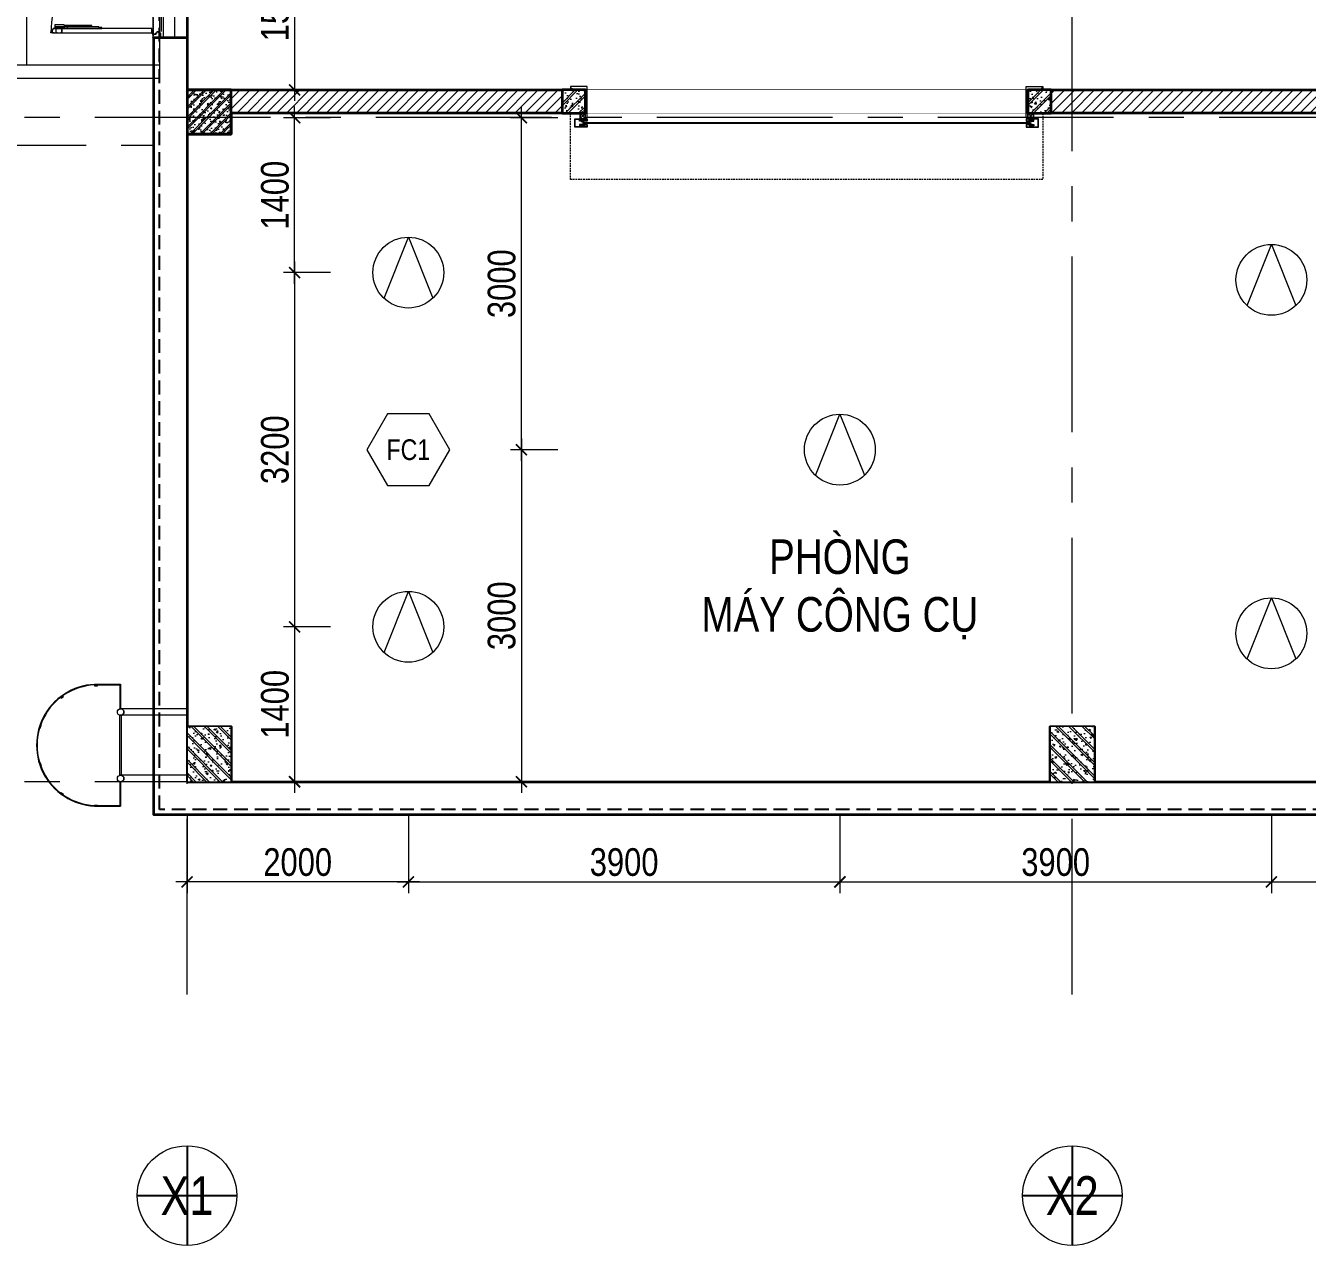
# Model space of a CAD drawing. Header units: millimetres. Extents: x -547695 to 905972, y -1055718 to 167349.
# Drawn here: x -526528 to -514944, y -915608 to -904588 of the extents above; entities that cross this region are included whole.
import ezdxf
from ezdxf.enums import TextEntityAlignment as Align
from ezdxf.xclip import XClip

# ---------------------------------------------------------------- set-up
doc = ezdxf.new("R2010")
doc.units = ezdxf.units.MM
doc.header["$XCLIPFRAME"] = 0
for name, pattern in [('$0$BASE-A0$0$HIDDEN', [0.375, 0.25, -0.125]), ('CENTER', [50.8, 31.75, -6.35, 6.35, -6.35]), ('HIDDEN', [9.525, 6.35, -3.175]), ('XR-MB (+8.000)$0$$0$BASE-A0$0$HIDDEN', [0.375, 0.25, -0.125]), ('XR-MBT1$0$HID', [2.3, 1.5, -0.8]), ('XR-THANG LONG$0$CellPin- Chi Thang sat len mai$0$CellPin- Chi Thang sat len mai$0$XKITLINE00', [0])]:
    doc.linetypes.add(name, pattern=pattern)
doc.layers.get('DEFPOINTS').update_dxf_attribs({"color": 1, "lineweight": 25})
doc.layers.add('8', color=8, linetype='Continuous')
for name, color, linetype, lineweight in [('A-COLS', 9, 'Continuous', 9), ('A-DIMS', 8, 'Continuous', 9), ('A-DOOR', 142, 'Continuous', 9), ('A-EQPM', 127, 'Continuous', 9), ('A-EQPM-CEIL', 127, 'Continuous', 9), ('A-GRID', 250, 'CENTER', 15), ('A-HEVY', 111, 'Continuous', 35), ('A-HIDD', 45, 'HIDDEN', 9), ('A-PATT', 252, 'Continuous', 9), ('A-SYMBOLS', 10, 'Continuous', 13), ('A-TEXT', 255, 'Continuous', 25), ('A-WALL', 12, 'Continuous', 13), ('TBDIEN', 210, 'Continuous', 15), ('XR-MB (+8.000)$0$chi dan', 8, 'Continuous', 9), ('XR-MB (+8.000)$0$DIM TAN', 169, 'Continuous', 13), ('XR-MB (+8.000)$0$net khung', 2, 'Continuous', 13), ('XR-MB (+8.000)$0$phu kien ngoai cua', 4, 'Continuous', 5)]:
    doc.layers.add(name, color=color, linetype=linetype, lineweight=lineweight)
doc.styles.add('VTK _ Arial_2.5 mm', font='arial.ttf', dxfattribs={"width": 0.8})
doc.styles.add('VTK_Arial', font='arial.ttf', dxfattribs={"width": 0.8})
doc.styles.add('VTK_Arial_3.5 mm', font='arial.ttf', dxfattribs={"width": 0.8, "height": 3.5})
doc.dimstyles.new('A-2.5-DIM100', dxfattribs={"dimscale": 100, "dimtxt": 2.5, "dimasz": 1, "dimexe": 1, "dimexo": 0, "dimgap": 0.5, "dimtad": 1, "dimdec": 0, "dimzin": 12, "dimdsep": 46, "dimtxsty": 'VTK_Arial', "dimblk": 'ARCHTICK', "dimcen": 0, "dimdle": 1, "dimclrd": 256, "dimclre": 256, "dimclrt": 7, "dimadec": 1, "dimazin": 3, "dimtfac": 1, "dimtdec": 0, "dimtmove": 0, "dimatfit": 2, "dimfxl": 20, "dimtfill": 1, "dimtolj": 1, "dimtzin": 0, "dimlwd": -1, "dimlwe": -1, "dimarcsym": 0})

# ---------------------------------------------------------------- blocks, each defined once
blk = doc.blocks.new('*U119')
blk.add_wipeout([(2.5, 4.33), (-2.5, 4.33), (-5, 0), (-2.5, -4.33), (2.5, -4.33), (5, 0)])
blk.add_lwpolyline([(2.5, 4.33), (-2.5, 4.33), (-5, 0), (-2.5, -4.33), (2.5, -4.33), (5, 0)], close=True)
at = {"color": 7, "style": 'VTK _ Arial_2.5 mm', "width": 0.8, "flags": 8}
blk.add_attdef('SYMBOL', text='', height=2.5, dxfattribs=at).set_placement((0, 0), align=Align.MIDDLE_CENTER)
blk = doc.blocks.new('*U321')
blk.add_wipeout([(4.5, 0), (4.46, -0.56), (4.36, -1.12), (4.18, -1.66), (3.94, -2.17), (3.64, -2.65), (3.28, -3.08), (2.87, -3.47), (2.41, -3.8), (1.92, -4.07), (1.39, -4.28), (0.84, -4.42), (0.28, -4.49), (-0.28, -4.49), (-0.84, -4.42), (-1.39, -4.28), (-1.92, -4.07), (-2.41, -3.8), (-2.87, -3.47), (-3.28, -3.08), (-3.64, -2.65), (-3.94, -2.17), (-4.18, -1.66), (-4.36, -1.12), (-4.46, -0.56), (-4.5, 0), (-4.46, 0.56), (-4.36, 1.12), (-4.18, 1.66), (-3.94, 2.17), (-3.64, 2.65), (-3.28, 3.08), (-2.87, 3.47), (-2.41, 3.8), (-1.92, 4.07), (-1.39, 4.28), (-0.84, 4.42), (-0.28, 4.49), (0.28, 4.49), (0.84, 4.42), (1.39, 4.28), (1.92, 4.07), (2.41, 3.8), (2.87, 3.47), (3.28, 3.08), (3.64, 2.65), (3.94, 2.17), (4.18, 1.66), (4.36, 1.12), (4.46, 0.56)])
blk.add_circle((0, 0), 4.5)
at = {"layer": 'DEFPOINTS', "color": 250}
for p, q in [((0, 4.5), (0, -4.5)), ((-4.5, 0), (4.5, 0))]:
    blk.add_line(p, q, dxfattribs=at)
at = {"color": 7, "style": 'VTK_Arial_3.5 mm', "width": 0.8}
blk.add_attdef('X12', text='', height=3.5, dxfattribs=at).set_placement((0, 0), align=Align.MIDDLE_CENTER)
blk = doc.blocks.new('*U322')
blk.add_wipeout([(4.5, 0), (4.46, -0.56), (4.36, -1.12), (4.18, -1.66), (3.94, -2.17), (3.64, -2.65), (3.28, -3.08), (2.87, -3.47), (2.41, -3.8), (1.92, -4.07), (1.39, -4.28), (0.84, -4.42), (0.28, -4.49), (-0.28, -4.49), (-0.84, -4.42), (-1.39, -4.28), (-1.92, -4.07), (-2.41, -3.8), (-2.87, -3.47), (-3.28, -3.08), (-3.64, -2.65), (-3.94, -2.17), (-4.18, -1.66), (-4.36, -1.12), (-4.46, -0.56), (-4.5, 0), (-4.46, 0.56), (-4.36, 1.12), (-4.18, 1.66), (-3.94, 2.17), (-3.64, 2.65), (-3.28, 3.08), (-2.87, 3.47), (-2.41, 3.8), (-1.92, 4.07), (-1.39, 4.28), (-0.84, 4.42), (-0.28, 4.49), (0.28, 4.49), (0.84, 4.42), (1.39, 4.28), (1.92, 4.07), (2.41, 3.8), (2.87, 3.47), (3.28, 3.08), (3.64, 2.65), (3.94, 2.17), (4.18, 1.66), (4.36, 1.12), (4.46, 0.56)])
blk.add_circle((0, 0), 4.5)
at = {"layer": 'DEFPOINTS', "color": 250}
for p, q in [((0, 4.5), (0, -4.5)), ((-4.5, 0), (4.5, 0))]:
    blk.add_line(p, q, dxfattribs=at)
at = {"color": 7, "style": 'VTK_Arial_3.5 mm', "width": 0.8}
blk.add_attdef('X12', text='', height=3.5, dxfattribs=at).set_placement((0, 0), align=Align.MIDDLE_CENTER)
blk = doc.blocks.new('Ư4RGH56YH')
at = {"layer": 'A-SYMBOLS', "xscale": 100, "yscale": 100, "zscale": 100}
for name, p, values in [('*U321', (-26927.2, -37371.1), {'X12': 'X1'}), ('*U322', (-18927.2, -37371.1), {'X12': 'X2'})]:
    blk.add_blockref(name, p, dxfattribs=at).add_auto_attribs(values)
blk = doc.blocks.new('DCAVN')
at = {"layer": 'A-EQPM-CEIL', "color": 0}
for p, q in [((-275, -290), (0, 400)), ((0, 400), (277, -289))]:
    blk.add_line(p, q, dxfattribs=at)
blk.add_circle((0, 0), 400, dxfattribs=at)
blk = doc.blocks.new('zw$7EED')
at = {"layer": 'TBDIEN', "color": 3, "ltscale": 0.2, "xscale": 0.8, "yscale": 0.8, "zscale": 0.8}
for p in [(2000, -9900), (9800, -9966), (5900, -11500), (2000, -13100), (9800, -13159)]:
    blk.add_blockref('DCAVN', p, dxfattribs=at)
blk = doc.blocks.new('_ARCHTICK')
at = {"color": 0, "linetype": 'ByBlock', "const_width": 0.15}
blk.add_lwpolyline([(-0.5, -0.5), (0.5, 0.5)], dxfattribs=at)
blk = doc.blocks.new('*D723')
at = {"layer": 'A-DIMS', "transparency": 16777216}
for p, q in [((-524097, -903569), (-524097, -905269)), ((-523598, -903669), (-524197, -903669)), ((-523598, -905169), (-524197, -905169))]:
    blk.add_line(p, q, dxfattribs=at)
at = {"layer": 'DEFPOINTS', "color": 0, "transparency": 16777216}
for p in [(-523598, -903669), (-524097, -905169), (-523598, -905169)]:
    blk.add_point(p, dxfattribs=at)
at = {"layer": 'A-DIMS', "transparency": 16777216, "xscale": 100, "yscale": 100, "zscale": 100}
for p, rotation in [((-524097, -903669), 90), ((-524097, -905169), 270)]:
    blk.add_blockref('_ARCHTICK', p, dxfattribs=dict(at, rotation=rotation))
at = {"layer": 'A-DIMS', "color": 7, "transparency": 16777216, "insert": (-524274, -904419), "char_height": 250, "attachment_point": 5, "rotation": 90, "style": 'VTK_Arial', "bg_fill": 3, "box_fill_scale": 1.1, "bg_fill_color": 257, "bg_fill_transparency": 0}
blk.add_mtext('\\A1;1500', dxfattribs=at)
blk = doc.blocks.new('*D729')
at = {"layer": 'A-DIMS', "transparency": 16777216}
for p, q in [((-524097, -906920), (-524097, -905320)), ((-523772, -905420), (-524197, -905420)), ((-523772, -906820), (-524197, -906820))]:
    blk.add_line(p, q, dxfattribs=at)
at = {"layer": 'DEFPOINTS', "color": 0, "transparency": 16777216}
for p in [(-524097, -905420), (-523772, -905420), (-523772, -906820)]:
    blk.add_point(p, dxfattribs=at)
at = {"layer": 'A-DIMS', "transparency": 16777216, "xscale": 100, "yscale": 100, "zscale": 100}
for p, rotation in [((-524097, -905420), 90), ((-524097, -906820), 270)]:
    blk.add_blockref('_ARCHTICK', p, dxfattribs=dict(at, rotation=rotation))
at = {"layer": 'A-DIMS', "color": 7, "transparency": 16777216, "insert": (-524274, -906120), "char_height": 250, "attachment_point": 5, "rotation": 90, "style": 'VTK_Arial', "bg_fill": 3, "box_fill_scale": 1.1, "bg_fill_color": 257, "bg_fill_transparency": 0}
blk.add_mtext('\\A1;1400', dxfattribs=at)
blk = doc.blocks.new('*D730')
at = {"layer": 'A-DIMS', "transparency": 16777216}
for p, q in [((-524097, -906720), (-524097, -910120)), ((-523772, -906820), (-524197, -906820)), ((-523772, -910020), (-524197, -910020))]:
    blk.add_line(p, q, dxfattribs=at)
at = {"layer": 'DEFPOINTS', "color": 0, "transparency": 16777216}
for p in [(-523772, -906820), (-524097, -910020), (-523772, -910020)]:
    blk.add_point(p, dxfattribs=at)
at = {"layer": 'A-DIMS', "transparency": 16777216, "xscale": 100, "yscale": 100, "zscale": 100}
for p, rotation in [((-524097, -906820), 90), ((-524097, -910020), 270)]:
    blk.add_blockref('_ARCHTICK', p, dxfattribs=dict(at, rotation=rotation))
at = {"layer": 'A-DIMS', "color": 7, "transparency": 16777216, "insert": (-524274, -908420), "char_height": 250, "attachment_point": 5, "rotation": 90, "style": 'VTK_Arial', "bg_fill": 3, "box_fill_scale": 1.1, "bg_fill_color": 257, "bg_fill_transparency": 0}
blk.add_mtext('\\A1;3200', dxfattribs=at)
blk = doc.blocks.new('*D731')
at = {"layer": 'A-DIMS', "transparency": 16777216}
for p, q in [((-524097, -909920), (-524097, -911520)), ((-523772, -910020), (-524197, -910020)), ((-523772, -911420), (-524197, -911420))]:
    blk.add_line(p, q, dxfattribs=at)
at = {"layer": 'DEFPOINTS', "color": 0, "transparency": 16777216}
for p in [(-523772, -910020), (-524097, -911420), (-523772, -911420)]:
    blk.add_point(p, dxfattribs=at)
at = {"layer": 'A-DIMS', "transparency": 16777216, "xscale": 100, "yscale": 100, "zscale": 100}
for p, rotation in [((-524097, -910020), 90), ((-524097, -911420), 270)]:
    blk.add_blockref('_ARCHTICK', p, dxfattribs=dict(at, rotation=rotation))
at = {"layer": 'A-DIMS', "color": 7, "transparency": 16777216, "insert": (-524274, -910720), "char_height": 250, "attachment_point": 5, "rotation": 90, "style": 'VTK_Arial', "bg_fill": 3, "box_fill_scale": 1.1, "bg_fill_color": 257, "bg_fill_transparency": 0}
blk.add_mtext('\\A1;1400', dxfattribs=at)
blk = doc.blocks.new('*D733')
at = {"layer": 'A-DIMS', "transparency": 16777216}
for p, q in [((-523069, -911720), (-523069, -912425)), ((-519169, -911720), (-519169, -912425)), ((-523169, -912325), (-519069, -912325))]:
    blk.add_line(p, q, dxfattribs=at)
at = {"layer": 'DEFPOINTS', "color": 0, "transparency": 16777216}
for p in [(-523069, -911720), (-519169, -911720), (-519169, -912325)]:
    blk.add_point(p, dxfattribs=at)
at = {"layer": 'A-DIMS', "transparency": 16777216, "xscale": 100, "yscale": 100, "zscale": 100, "rotation": 180}
blk.add_blockref('_ARCHTICK', (-523069, -912325), dxfattribs=at)
at = {"layer": 'A-DIMS', "transparency": 16777216, "xscale": 100, "yscale": 100, "zscale": 100}
blk.add_blockref('_ARCHTICK', (-519169, -912325), dxfattribs=at)
at = {"layer": 'A-DIMS', "color": 7, "transparency": 16777216, "insert": (-521119, -912147), "char_height": 250, "attachment_point": 5, "style": 'VTK_Arial', "bg_fill": 3, "box_fill_scale": 1.1, "bg_fill_color": 257, "bg_fill_transparency": 0}
blk.add_mtext('\\A1;3900', dxfattribs=at)
blk = doc.blocks.new('*D734')
at = {"layer": 'A-DIMS', "transparency": 16777216}
for p, q in [((-519169, -911720), (-519169, -912425)), ((-515269, -911720), (-515269, -912425)), ((-519269, -912325), (-515169, -912325))]:
    blk.add_line(p, q, dxfattribs=at)
at = {"layer": 'DEFPOINTS', "color": 0, "transparency": 16777216}
for p in [(-519169, -911720), (-515269, -911720), (-515269, -912325)]:
    blk.add_point(p, dxfattribs=at)
at = {"layer": 'A-DIMS', "transparency": 16777216, "xscale": 100, "yscale": 100, "zscale": 100, "rotation": 180}
blk.add_blockref('_ARCHTICK', (-519169, -912325), dxfattribs=at)
at = {"layer": 'A-DIMS', "transparency": 16777216, "xscale": 100, "yscale": 100, "zscale": 100}
blk.add_blockref('_ARCHTICK', (-515269, -912325), dxfattribs=at)
at = {"layer": 'A-DIMS', "color": 7, "transparency": 16777216, "insert": (-517219, -912147), "char_height": 250, "attachment_point": 5, "style": 'VTK_Arial', "bg_fill": 3, "box_fill_scale": 1.1, "bg_fill_color": 257, "bg_fill_transparency": 0}
blk.add_mtext('\\A1;3900', dxfattribs=at)
blk = doc.blocks.new('*D735')
at = {"layer": 'A-DIMS', "transparency": 16777216}
for p, q in [((-515269, -911720), (-515269, -912425)), ((-512879, -911720), (-512879, -912425)), ((-515369, -912325), (-512779, -912325))]:
    blk.add_line(p, q, dxfattribs=at)
at = {"layer": 'DEFPOINTS', "color": 0, "transparency": 16777216}
for p in [(-515269, -911720), (-512879, -911720), (-512879, -912325)]:
    blk.add_point(p, dxfattribs=at)
at = {"layer": 'A-DIMS', "transparency": 16777216, "xscale": 100, "yscale": 100, "zscale": 100, "rotation": 180}
blk.add_blockref('_ARCHTICK', (-515269, -912325), dxfattribs=at)
at = {"layer": 'A-DIMS', "transparency": 16777216, "xscale": 100, "yscale": 100, "zscale": 100}
blk.add_blockref('_ARCHTICK', (-512879, -912325), dxfattribs=at)
at = {"layer": 'A-DIMS', "color": 7, "transparency": 16777216, "insert": (-514074, -912147), "char_height": 250, "attachment_point": 5, "style": 'VTK_Arial', "bg_fill": 3, "box_fill_scale": 1.1, "bg_fill_color": 257, "bg_fill_transparency": 0}
blk.add_mtext('\\A1;2390', dxfattribs=at)
blk = doc.blocks.new('*D736')
at = {"layer": 'A-DIMS', "transparency": 16777216}
for p, q in [((-525069, -911720), (-525069, -912425)), ((-523069, -911720), (-523069, -912425)), ((-522969, -912325), (-525169, -912325))]:
    blk.add_line(p, q, dxfattribs=at)
at = {"layer": 'DEFPOINTS', "color": 0, "transparency": 16777216}
for p in [(-525069, -911720), (-523069, -911720), (-525069, -912325)]:
    blk.add_point(p, dxfattribs=at)
at = {"layer": 'A-DIMS', "transparency": 16777216, "xscale": 100, "yscale": 100, "zscale": 100, "rotation": 180}
blk.add_blockref('_ARCHTICK', (-525069, -912325), dxfattribs=at)
at = {"layer": 'A-DIMS', "transparency": 16777216, "xscale": 100, "yscale": 100, "zscale": 100}
blk.add_blockref('_ARCHTICK', (-523069, -912325), dxfattribs=at)
at = {"layer": 'A-DIMS', "color": 7, "transparency": 16777216, "insert": (-524069, -912147), "char_height": 250, "attachment_point": 5, "style": 'VTK_Arial', "bg_fill": 3, "box_fill_scale": 1.1, "bg_fill_color": 257, "bg_fill_transparency": 0}
blk.add_mtext('\\A1;2000', dxfattribs=at)
blk = doc.blocks.new('*D765')
at = {"layer": 'A-DIMS', "transparency": 16777216}
for p, q in [((-522047, -908520), (-522047, -905320)), ((-521719, -905420), (-522147, -905420)), ((-521719, -908420), (-522147, -908420))]:
    blk.add_line(p, q, dxfattribs=at)
at = {"layer": 'DEFPOINTS', "color": 0, "transparency": 16777216}
for p in [(-522047, -905420), (-521719, -905420), (-521719, -908420)]:
    blk.add_point(p, dxfattribs=at)
at = {"layer": 'A-DIMS', "transparency": 16777216, "xscale": 100, "yscale": 100, "zscale": 100}
for p, rotation in [((-522047, -905420), 90), ((-522047, -908420), 270)]:
    blk.add_blockref('_ARCHTICK', p, dxfattribs=dict(at, rotation=rotation))
at = {"layer": 'A-DIMS', "color": 7, "transparency": 16777216, "insert": (-522225, -906920), "char_height": 250, "attachment_point": 5, "rotation": 90, "style": 'VTK_Arial', "bg_fill": 3, "box_fill_scale": 1.1, "bg_fill_color": 257, "bg_fill_transparency": 0}
blk.add_mtext('\\A1;3000', dxfattribs=at)
blk = doc.blocks.new('*D766')
at = {"layer": 'A-DIMS', "transparency": 16777216}
for p, q in [((-522047, -908320), (-522047, -911520)), ((-521719, -908420), (-522147, -908420)), ((-521719, -911420), (-522147, -911420))]:
    blk.add_line(p, q, dxfattribs=at)
at = {"layer": 'DEFPOINTS', "color": 0, "transparency": 16777216}
for p in [(-521719, -908420), (-522047, -911420), (-521719, -911420)]:
    blk.add_point(p, dxfattribs=at)
at = {"layer": 'A-DIMS', "transparency": 16777216, "xscale": 100, "yscale": 100, "zscale": 100}
for p, rotation in [((-522047, -908420), 90), ((-522047, -911420), 270)]:
    blk.add_blockref('_ARCHTICK', p, dxfattribs=dict(at, rotation=rotation))
at = {"layer": 'A-DIMS', "color": 7, "transparency": 16777216, "insert": (-522225, -909920), "char_height": 250, "attachment_point": 5, "rotation": 90, "style": 'VTK_Arial', "bg_fill": 3, "box_fill_scale": 1.1, "bg_fill_color": 257, "bg_fill_transparency": 0}
blk.add_mtext('\\A1;3000', dxfattribs=at)
blk = doc.blocks.new('ERBHRTHB4T')
at = {"color": 0}
blk.add_wipeout([(-200, 100), (200, 100), (200, -400), (-200, -400)], dxfattribs=at).dxf.layer = '8'
at = {"layer": 'A-PATT'}
h = blk.add_hatch(dxfattribs=at)
h.set_pattern_fill('BT-01', color=256, scale=20, style=0, double=1, pattern_type=2)
h.set_pattern_definition([(50, (115612.73, 26820), (143.45204, -12.55043), [15, -165]), (355, (115612.73, 26820), (-27.75027, 150.43843), [12, -132]), (100.4514, (115624.68, 26818.95), (115.70188, 137.88791), [12.74804, -140.22842]), (46.1842, (115612.73, 26860), (213.4482, -33.1038), [22.5, -247.5]), (96.6356, (115630.52, 26857.24), (186.93254, 194.82357), [19.12206, -210.3426]), (351.1842, (115612.73, 26860), (186.9324, 194.8237), [18, -198]), (21, (115632.73, 26850), (119.38141, -80.52378), [15, -165]), (326, (115632.73, 26850), (48.66307, 145.03), [12, -132]), (71.4514, (115642.68, 26843.29), (168.04453, 64.5061), [12.74804, -140.22842]), (37.5, (115612.73, 26820), (2.43197, 66.57877), [0, -130.4, 0, -134, 0, -132.5]), (7.5, (115612.73, 26820), (52.613907, 78.882342), [0, -76.4, 0, -127.4, 0, -50.5]), (327.5, (115568.13, 26820), (106.764487, -4.510974), [0, -50, 0, -156, 0, -207]), (317.5, (115548.13, 26820), (116.637234, 20.021), [0, -65, 0, -103.6, 0, -147]), (45, (115612.73, 26820), (-60.104076, 60.104076), []), (45, (115612.73, 26844.5), (-60.104076, 60.104076), [])])
h.paths.add_polyline_path([(200, 100), (200, -400), (-200, -400), (-200, 100)])
at = {"color": 0}
blk.add_lwpolyline([(-200, 100), (200, 100), (200, -400), (-200, -400)], close=True, dxfattribs=at)
blk = doc.blocks.new('t7i')
blk.add_wipeout([(0, -210), (210, -210), (210, 0), (0, 0)]).dxf.layer = '8'
at = {"layer": 'A-PATT'}
h = blk.add_hatch(dxfattribs=at)
h.set_pattern_fill('BT-01', color=256, scale=20, style=0, double=1, pattern_type=2)
h.set_pattern_definition([(50, (111922.47, 19673.82), (143.45204, -12.55043), [15, -165]), (355, (111922.47, 19673.82), (-27.75027, 150.43843), [12, -132]), (100.4514, (111934.43, 19672.77), (115.70188, 137.8879), [12.74804, -140.22842]), (46.1842, (111922.47, 19713.82), (213.4482, -33.1038), [22.5, -247.5]), (96.6356, (111940.26, 19711.06), (186.93254, 194.82357), [19.12206, -210.3426]), (351.1842, (111922.47, 19713.82), (186.9324, 194.8237), [18, -198]), (21, (111942.47, 19703.82), (119.38141, -80.52378), [15, -165]), (326, (111942.47, 19703.82), (48.66307, 145.03), [12, -132]), (71.4514, (111952.42, 19697.11), (168.04453, 64.5061), [12.74804, -140.22842]), (37.5, (111922.47, 19673.82), (2.43197, 66.57877), [0, -130.4, 0, -134, 0, -132.5]), (7.5, (111922.47, 19673.82), (52.613907, 78.882342), [0, -76.4, 0, -127.4, 0, -50.5]), (327.5, (111877.87, 19673.82), (106.764487, -4.510974), [0, -50, 0, -156, 0, -207]), (317.5, (111857.87, 19673.82), (116.637234, 20.021), [0, -65, 0, -103.6, 0, -147]), (45, (111922.47, 19673.82), (-60.104076, 60.104076), []), (45, (111922.47, 19698.32), (-60.104076, 60.104076), [])])
h.paths.add_polyline_path([(0, -210), (210, -210), (210, 0), (0, 0)])
at = {"layer": 'A-HEVY'}
blk.add_lwpolyline([(0, -210), (210, -210), (210, 0), (0, 0)], close=True, dxfattribs=at)
blk = doc.blocks.new('egerg')
at = {"layer": 'A-PATT'}
h = blk.add_hatch(dxfattribs=at)
h.set_pattern_fill('BT-01', color=256, scale=14.982164, style=0, double=1, pattern_type=2)
h.set_pattern_definition([(50, (22752.53, 12038.09), (107.4611, -9.40163), [11.23662, -123.60285]), (355, (22752.53, 12038.09), (-20.78795, 112.69466), [8.9893, -98.8823]), (100.4514, (22761.49, 12037.31), (86.67322, 103.29296), [9.54966, -105.04626]), (46.1842, (22752.53, 12068.05), (159.8958, -24.7983), [16.8549, -185.4043]), (96.6356, (22765.86, 12065.99), (140.0327, 145.9439), [14.3245, -157.5694]), (351.1842, (22752.53, 12068.05), (140.0326, 145.944), [13.4839, -148.3234]), (21, (22767.51, 12060.56), (89.4296, -60.32102), [11.23662, -123.60285]), (326, (22767.51, 12060.56), (36.4539, 108.64317), [8.9893, -98.8823]), (71.4514, (22774.97, 12055.54), (125.88353, 48.32205), [9.54966, -105.04626]), (37.5, (22752.53, 12038.09), (1.82181, 49.874703), [0, -97.68371, 0, -100.3805, 0, -99.25684]), (7.5, (22752.53, 12038.09), (39.41351, 59.09141), [0, -57.23187, 0, -95.43639, 0, -37.82996]), (327.5, (22719.12, 12038.09), (79.978153, -3.37921), [0, -37.45541, 0, -116.86088, 0, -155.0654]), (317.5, (22704.14, 12038.09), (87.3739, 14.9979), [0, -48.69203, 0, -77.6076, 0, -110.1189]), (45, (22752.53, 12038.09), (-45.02446, 45.02446), []), (45, (22752.53, 12056.44), (-45.02446, 45.02446), [])])
h.paths.add_polyline_path([(0, -200), (400, -200), (400, 200), (0, 200)])
at = {"layer": 'A-HEVY'}
blk.add_lwpolyline([(0, -200), (400, -200), (400, 200), (0, 200)], close=True, dxfattribs=at)
blk = doc.blocks.new('ERYUJH76Y')
at = {"layer": 'A-GRID', "ltscale": 50}
for points in [[(-24000, 3348), (-24000, 25008)], [(-16000, 3348), (-16000, 25008)], [(4694, 12928), (-30447, 12928)], [(4694, 6928), (-30447, 6928)]]:
    blk.add_lwpolyline(points, dxfattribs=at)
at = {"layer": 'A-SYMBOLS'}
blk.add_blockref('egerg', (-24000, 12978), dxfattribs=at)
at = {"layer": '8'}
for p in [(-20610, 13178), (-16400, 13178)]:
    blk.add_blockref('t7i', p, dxfattribs=at)
at = {"layer": 'A-COLS', "xscale": -1, "rotation": 180}
for p in [(-23800, 7028), (-16000, 7028)]:
    blk.add_blockref('ERBHRTHB4T', p, dxfattribs=at)
blk = doc.blocks.new('XR-MB (+8.000)$0$ban le b')
at = {"layer": 'A-DOOR'}
for p, q in [((11285, -283), (11288, -283)), ((11285, -307), (11285, -283)), ((11288, -283), (11288, -305)), ((11294, -309), (11287, -309)), ((11297, -306), (11290, -306)), ((11300, -330), (11294, -330)), ((11295, -319), (11295, -310)), ((11297, -327), (11297, -333)), ((11298, -319), (11298, -308))]:
    blk.add_line(p, q, dxfattribs=at)
for radius in [10, 7]:
    blk.add_circle((11297, -330), radius, dxfattribs=at)
for centre, radius, start, end in [((11287, -307), 1.5, 180, 270), ((11290, -305), 1.5, 180, 270), ((11294, -310), 1.5, 0, 90), ((11293, -319), 2, 286.9578, 0), ((11297, -308), 1.5, 0, 90), ((11300, -319), 2, 180, 253.0422)]:
    blk.add_arc(centre, radius, start, end, dxfattribs=at)
blk = doc.blocks.new('XR-MB (+8.000)$0$gioong cao su')
at = {"layer": 'A-DOOR'}
for points in [[(1628098, 55606), (1628100, 55606), (1628100, 55546), (1628098, 55546)], [(1628100, 55591), (1628107, 55591), (1628107, 55561), (1628100, 55561)]]:
    blk.add_lwpolyline(points, close=True, dxfattribs=at)
for points in [[(1628109, 55600), (1628128, 55600, -0.414214), (1628130, 55598), (1628130, 55553, -0.414214), (1628128, 55551), (1628109, 55551, -0.414214), (1628107, 55553), (1628107, 55598, -0.414214)], [(1628109, 55599), (1628128, 55599, -0.414214), (1628129, 55598), (1628129, 55553, -0.414214), (1628128, 55552), (1628109, 55552, -0.414214), (1628108, 55553), (1628108, 55598, -0.414214)]]:
    blk.add_lwpolyline(points, format="xyb", close=True, dxfattribs=at)
blk = doc.blocks.new('XR-MB (+8.000)$0$123')
at = {"layer": 'A-DOOR'}
h = blk.add_hatch(dxfattribs=at)
h.set_pattern_fill('ANSI31', color=256, style=0)
h.set_pattern_definition([(135, (327793.7614, 93736.06553), (0.08838834765, 0.08838834765), [])])
h.paths.add_polyline_path([(240172, 36474), (240174, 36474), (240174, 36388), (240172, 36388)])
for p, q in [((240146, 36386), (240146, 36398)), ((240146, 36398), (240147, 36398)), ((240186, 36386), (240146, 36386)), ((240147, 36388), (240147, 36398)), ((240185, 36388), (240147, 36388)), ((240171, 36465), (240171, 36475)), ((240221, 36475), (240171, 36475)), ((240172, 36474), (240172, 36388)), ((240172, 36465), (240172, 36474)), ((240172, 36474), (240220, 36474)), ((240174, 36474), (240174, 36388)), ((240174, 36413), (240174, 36413)), ((240185, 36388), (240205, 36403)), ((240186, 36386), (240206, 36401)), ((240220, 36420), (240205, 36420)), ((240205, 36420), (240205, 36403)), ((240221, 36418), (240206, 36418)), ((240206, 36418), (240206, 36401)), ((240235, 36455), (240220, 36474)), ((240235, 36434), (240220, 36434)), ((240220, 36434), (240220, 36420)), ((240236, 36455), (240221, 36475)), ((240221, 36432), (240221, 36418)), ((240236, 36432), (240221, 36432)), ((240235, 36455), (240235, 36434)), ((240236, 36455), (240236, 36432))]:
    blk.add_line(p, q, dxfattribs=at)
blk = doc.blocks.new('XR-MB (+8.000)$0$gdfghgfjjjk')
at = {"layer": 'A-DOOR'}
for p, q in [((196862, 627553), (196861, 626550)), ((196862, 627568), (196871, 627568)), ((196862, 627568), (196862, 627568)), ((196862, 627568), (196862, 627568)), ((196862, 627568), (196862, 627568)), ((196862, 627534), (196862, 627568)), ((196863, 627553), (196862, 626551)), ((196863, 627567), (196870, 627567)), ((196863, 627534), (196863, 627567)), ((196863, 627554), (196896, 627554)), ((196863, 627554), (196863, 627554)), ((196863, 627545), (196863, 627554)), ((196864, 627553), (196895, 627553)), ((196864, 627545), (196864, 627553)), ((196870, 627567), (196870, 627554)), ((196871, 627568), (196871, 627554)), ((196895, 627553), (196895, 627544)), ((196896, 627554), (196896, 627544)), ((196864, 627545), (196863, 627545)), ((196863, 627515), (196906, 627515)), ((196863, 627506), (196863, 627515)), ((196863, 627460), (196863, 627469)), ((196906, 627460), (196863, 627460)), ((196864, 627514), (196905, 627514)), ((196864, 627506), (196864, 627514)), ((196864, 627461), (196864, 627469)), ((196905, 627461), (196864, 627461)), ((196895, 627544), (196906, 627544)), ((196896, 627544), (196907, 627544)), ((196905, 626564), (196906, 627544)), ((196905, 626563), (196907, 627544)), ((196905, 627514), (196905, 627461)), ((196906, 627544), (196906, 627534)), ((196906, 627515), (196906, 627460)), ((196907, 627544), (196907, 627534)), ((196943, 627529), (196907, 627529)), ((196907, 627529), (196907, 627062)), ((196907, 627514), (196913, 627514)), ((196907, 627462), (196913, 627462)), ((196943, 627434), (196907, 627434)), ((196913, 627514), (196925, 627529)), ((196913, 627514), (196913, 627462)), ((196913, 627462), (196925, 627434)), ((196924, 627095), (196924, 627432)), ((196935, 627432), (196924, 627432)), ((196925, 627529), (196925, 627434)), ((196935, 627162), (196935, 627432)), ((196943, 627434), (196943, 627529)), ((196935, 627406), (196907, 627406)), ((196915, 627089), (196907, 627089)), ((196914, 627062), (196907, 627062)), ((196922, 627093), (196915, 627089)), ((196915, 627062), (196915, 627089)), ((196924, 627162), (196935, 627162)), ((196861, 626550), (196870, 626550)), ((196862, 626571), (196862, 626563)), ((196862, 626571), (196862, 626564)), ((196862, 626564), (196905, 626564)), ((196862, 626563), (196905, 626563)), ((196862, 626551), (196869, 626551)), ((196869, 626551), (196869, 626563)), ((196870, 626550), (196870, 626563)), ((197894, 626451), (196820, 626451)), ((197862, 626489), (196874, 626489)), ((196875, 626469), (197862, 626469))]:
    blk.add_line(p, q, dxfattribs=at)
at = {"layer": 'A-DOOR', "linetype": 'XR-MB (+8.000)$0$$0$BASE-A0$0$HIDDEN'}
blk.add_line((197899, 626550), (196851, 626550), dxfattribs=at)
at = {"layer": 'A-DOOR'}
blk.add_arc((196851, 626550), 1018, 354.451, 89.3822, dxfattribs=at)
for centre, major_axis, start_param, end_param in [((196914, 627062), (-0.809, 0.369), 1.998585, 3.569381), ((196921, 627095), (2.34, 1.29), 4.637391, 5.778763)]:
    blk.add_ellipse(centre, major_axis=major_axis, ratio=1, start_param=start_param, end_param=end_param, dxfattribs=at)
at = {"layer": 'XR-MB (+8.000)$0$chi dan', "extrusion": (0, 0, -1), "xscale": 0.8895027643677431, "yscale": 0.8895027643677431, "zscale": -0.889502743225944, "rotation": 179.9978614932291}
blk.add_blockref('XR-MB (+8.000)$0$123', (16817, 658913), dxfattribs=at)
at = {"layer": 'XR-MB (+8.000)$0$chi dan', "xscale": 0.8895027643677431, "yscale": 0.8895027643677431, "zscale": 0.8895027643677431, "rotation": 180.0021385067709}
blk.add_blockref('XR-MB (+8.000)$0$123', (411551, 658929), dxfattribs=at)
at = {"layer": 'XR-MB (+8.000)$0$net khung', "xscale": 0.1601102353251793, "yscale": 0.1601102353251793, "zscale": 0.1601102172678523, "rotation": 90.00213296456585}
for p in [(205775, 365814), (206777, 365814)]:
    blk.add_blockref('XR-MB (+8.000)$0$gioong cao su', p, dxfattribs=at)
at = {"layer": 'XR-MB (+8.000)$0$phu kien ngoai cua', "xscale": 0.889502645156231, "yscale": 0.889502763748169, "zscale": 0.8895026589233752, "rotation": 270.002134667727}
blk.add_blockref('XR-MB (+8.000)$0$ban le b', (197145, 636598), dxfattribs=at)
blk = doc.blocks.new('XR-MB (+8.000)$0$cua 1 canh')
blk.add_wipeout([(0, 0), (0, -1100), (220, -1100), (220, 0)]).dxf.layer = 'A-DOOR'
at = {"layer": 'A-DOOR'}
blk.add_lwpolyline([(0, 0), (220, 0), (220, -1100), (0, -1100)], close=True, dxfattribs=at)
at = {"layer": 'XR-MB (+8.000)$0$DIM TAN', "xscale": -1, "rotation": 270}
blk.add_blockref('XR-MB (+8.000)$0$gdfghgfjjjk', (-626335, -197918), dxfattribs=at)
blk = doc.blocks.new('*U40')
for p, q in [((-3985, 335), (-4095, 335)), ((-4095, 335), (-4095, 260)), ((-3988, 332), (-4092, 332)), ((-4092, 332), (-4092, 263)), ((-4010, 325), (-4053, 325)), ((-4053, 312), (-4053, 325)), ((-4053, 317), (-4053, 317)), ((-4037, 312), (-4053, 312)), ((-4037, 282), (-4053, 282)), ((-4053, 282), (-4053, 269)), ((-4053, 277), (-4053, 277)), ((-4010, 269), (-4053, 269)), ((-4013, 322), (-4050, 322)), ((-4050, 315), (-4050, 322)), ((-4037, 315), (-4050, 315)), ((-4037, 279), (-4050, 279)), ((-4050, 279), (-4050, 272)), ((-4013, 272), (-4050, 272)), ((-4037, 315), (-4037, 312)), ((-4037, 279), (-4037, 282)), ((-4023, 315), (-4013, 315)), ((-4013, 315), (-4023, 315)), ((-4023, 312), (-4023, 315)), ((-4023, 312), (-3985, 312)), ((-3985, 282), (-4023, 282)), ((-4023, 282), (-4023, 279)), ((-4013, 279), (-4023, 279)), ((-4013, 315), (-4013, 322)), ((-4013, 279), (-4013, 272)), ((-4010, 315), (-4010, 325)), ((-4010, 315), (-3988, 315)), ((-3988, 279), (-4010, 279)), ((-4010, 279), (-4010, 269)), ((-3988, 315), (-3988, 332)), ((-3985, 312), (-3985, 335)), ((-15, 312), (-15, 335)), ((-15, 335), (95, 335)), ((23, 312), (-15, 312)), ((-15, 282), (23, 282)), ((-12, 315), (-12, 332)), ((-12, 332), (92, 332)), ((10, 315), (-12, 315)), ((-12, 279), (10, 279)), ((10, 315), (10, 325)), ((10, 325), (53, 325)), ((10, 279), (10, 269)), ((10, 269), (53, 269)), ((13, 315), (13, 322)), ((13, 322), (50, 322)), ((23, 315), (13, 315)), ((13, 315), (23, 315)), ((13, 279), (23, 279)), ((13, 279), (13, 272)), ((13, 272), (50, 272)), ((23, 312), (23, 315)), ((23, 282), (23, 279)), ((37, 315), (37, 312)), ((37, 315), (50, 315)), ((37, 312), (53, 312)), ((37, 279), (37, 282)), ((37, 282), (53, 282)), ((37, 279), (50, 279)), ((50, 315), (50, 322)), ((50, 279), (50, 272)), ((53, 312), (53, 325)), ((53, 317), (53, 317)), ((53, 282), (53, 269)), ((53, 277), (53, 277)), ((92, 332), (92, 263)), ((95, 335), (95, 260))]:
    blk.add_line(p, q)
for points in [[(-4037, 312, 0.277794), (-4010, 306, -0.278361), (-4023, 312)], [(-4037, 282, -0.277794), (-4010, 289, 0.278361), (-4023, 282)], [(37, 312, -0.277794), (10, 306, 0.278361), (23, 312)], [(37, 282, 0.277794), (10, 289, -0.278361), (23, 282)]]:
    blk.add_lwpolyline(points, format="xyb")
at = {"linetype": 'XR-MBT1$0$HID', "ltscale": 10, "const_width": 20}
blk.add_lwpolyline([(-4025, 298), (25, 298)], dxfattribs=at)
at = {"style": 'VTK_Arial', "width": 0.8}
blk.add_attdef('DFDFD', (-1866, 322), '', height=100, dxfattribs=at)
at = {"color": 250}
blk.add_wipeout([(0, 0), (-4000, 0), (-4000, 210), (0, 210)], dxfattribs=at)
for p, q in [((-4095, 260), (-3985, 260)), ((-4092, 263), (-3988, 263)), ((-3988, 263), (-3988, 279)), ((-3985, 260), (-3985, 282)), ((-15, 260), (-15, 282)), ((95, 260), (-15, 260)), ((-12, 263), (-12, 279)), ((92, 263), (-12, 263)), ((-4000, 210), (-4000, 0)), ((0, 210), (0, 0))]:
    blk.add_line(p, q)
at = {"color": 1}
for p, q in [((-4002, 258), (-4048, 212)), ((-4048, 258), (-4002, 212)), ((2, 258), (48, 212)), ((48, 258), (2, 212))]:
    blk.add_line(p, q, dxfattribs=at)
at = {"linetype": 'XR-MBT1$0$HID', "ltscale": 10}
blk.add_lwpolyline([(50, 210), (135, 210), (135, 810), (-4135, 810), (-4135, 454), (-4135, 454), (-4135, 210), (-4050, 210)], dxfattribs=at)
for points in [[(-4000, 260), (-4000, 250), (-3985, 250), (-3985, -30), (-4135, -30), (-4135, -15), (-4123, -15), (-4123, 0)], [(-4050, 260), (-4000, 260), (-4000, 210), (-4050, 210), (-4050, 260)], [(0, 260), (0, 250), (-15, 250), (-15, -30), (135, -30), (135, -15), (123, -15), (123, 0)], [(50, 260), (0, 260), (0, 210), (50, 210), (50, 260)]]:
    blk.add_lwpolyline(points)
for points in [[(-4048, 258), (-4002, 258), (-4002, 212), (-4048, 212)], [(48, 258), (2, 258), (2, 212), (48, 212)]]:
    blk.add_lwpolyline(points, close=True)
blk = doc.blocks.new('egeg')
at = {"layer": 'A-PATT'}
for points in [[(1500, 720), (-50, 720)], [(-50, 600), (-50, 720)], [(1500, 720), (1500, -1020)], [(1500, 600), (-50, 600)], [(0, 600), (0, -900)], [(300, 600), (300, -900)], [(1500, -900), (-50, -900)], [(-50, -900), (-50, -1020)], [(1500, -1020), (-50, -1020)]]:
    blk.add_lwpolyline(points, dxfattribs=at)
blk = doc.blocks.new('XR-THANG LONG$0$THANG LONG 1')
for p, q in [((-330, 0), (-330, -958)), ((-270, 0), (-270, -958)), ((270, 0), (270, -958)), ((330, 0), (330, -958)), ((-550, -959), (-330, -959)), ((-550, -1171), (-550, -959)), ((-545, -964), (-329, -964)), ((-545, -1171), (-545, -964)), ((270, -950), (-270, -950)), ((270, -966), (-270, -966)), ((329, -964), (545, -964)), ((330, -959), (550, -959)), ((545, -1156), (545, -964)), ((550, -1156), (550, -959))]:
    blk.add_line(p, q)
at = {"linetype": 'XR-THANG LONG$0$CellPin- Chi Thang sat len mai$0$CellPin- Chi Thang sat len mai$0$XKITLINE00', "lineweight": 0}
for p, q in [((-540, -1166), (-540, -1193)), ((-536, -1166), (-540, -1166)), ((-540, -1171), (-536, -1168)), ((-540, -1176), (-536, -1173)), ((-540, -1181), (-536, -1178)), ((-540, -1186), (-536, -1183)), ((-540, -1191), (-539, -1191)), ((-540, -1193), (-536, -1193)), ((-539, -1191), (-536, -1188)), ((-536, -1193), (-536, -1166)), ((541, -1166), (544, -1166)), ((541, -1193), (541, -1166)), ((544, -1171), (541, -1168)), ((544, -1176), (541, -1173)), ((544, -1181), (541, -1178)), ((544, -1186), (541, -1183)), ((543, -1191), (541, -1188)), ((544, -1193), (541, -1193)), ((544, -1191), (543, -1191)), ((544, -1166), (544, -1193)), ((-439, -1475), (-442, -1477)), ((-442, -1477), (-426, -1500)), ((-424, -1498), (-439, -1475)), ((-439, -1481), (-438, -1477)), ((-436, -1485), (-435, -1481)), ((-433, -1490), (-432, -1485)), ((-430, -1494), (-429, -1489)), ((-427, -1497), (-427, -1494)), ((-427, -1498), (-427, -1497)), ((-426, -1500), (-424, -1498)), ((428, -1498), (443, -1475)), ((431, -1500), (428, -1498)), ((446, -1477), (431, -1500)), ((432, -1497), (431, -1494)), ((432, -1498), (432, -1497)), ((435, -1494), (434, -1489)), ((438, -1490), (437, -1485)), ((440, -1485), (440, -1481)), ((443, -1475), (446, -1477)), ((443, -1481), (443, -1477)), ((-178, -1675), (-180, -1678)), ((-180, -1678), (-154, -1689)), ((-153, -1686), (-178, -1675)), ((-175, -1680), (-177, -1676)), ((-170, -1682), (-172, -1678)), ((-166, -1684), (-167, -1680)), ((-161, -1686), (-163, -1682)), ((-157, -1687), (-158, -1684)), ((-156, -1688), (-157, -1687)), ((-154, -1689), (-153, -1686)), ((158, -1686), (183, -1675)), ((159, -1689), (158, -1686)), ((184, -1678), (159, -1689)), ((160, -1688), (161, -1687)), ((161, -1687), (162, -1684)), ((165, -1686), (167, -1682)), ((170, -1684), (172, -1680)), ((175, -1682), (177, -1678)), ((179, -1680), (181, -1676)), ((183, -1675), (184, -1678))]:
    blk.add_line(p, q, dxfattribs=at)
for centre in [(-300, -958), (300, -958)]:
    blk.add_circle(centre, 29.8)
for centre, radius, start, end in [((-300, -958), 29.8, 0, 180), ((300, -958), 29.8, 0, 180), ((0, -1168), 550, 178.756, 1.244), ((0, -1168), 545, 178.7591, 1.2409)]:
    blk.add_arc(centre, radius, start, end)
blk = doc.blocks.new('RHRTHRHRT')
at = {"layer": 'A-WALL', "transparency": 33554620}
h = blk.add_hatch(dxfattribs=at)
h.set_pattern_fill('ANSI31', color=253, scale=20)
h.set_pattern_definition([(45, (-24900, -14300), (-44.90128, 44.90128), [])])
h.paths.add_polyline_path([(-12900, -8760), (-12900, -14800), (-13110, -14800), (-13110, -8760)])
h.paths.add_polyline_path([(-1510, -14200), (-1510, -8760), (-1300, -8760), (-1300, -14200)])
h.paths.add_polyline_path([(-1510, -8760), (-24900, -8760), (-24900, -8550), (-1510, -8550)])
at = {"layer": 'A-HEVY'}
blk.add_lwpolyline([(-25300, -8075), (-25300, -14800), (-1300, -14800)], dxfattribs=at)
at = {"layer": 'A-WALL'}
blk.add_lwpolyline([(-1510, -8760), (-24900, -8760), (-24900, -8550), (-1510, -8550)], close=True, dxfattribs=at)
at = {"layer": 'A-DOOR', "xscale": -0.9090909426681971, "yscale": 0.9090909426681971, "zscale": 0.9090909426681971, "rotation": 359.9999999999994}
blk.add_blockref('XR-MB (+8.000)$0$cua 1 canh', (-25410, -7075), dxfattribs=at)
at = {"layer": 'A-EQPM', "ltscale": 5}
ref = blk.add_blockref('XR-THANG LONG$0$THANG LONG 1', (-24942, -14470), dxfattribs=dict(at, rotation=270))
XClip(ref).set_block_clipping_path([(-870.7667026655, -1806.57183918), (629.7850374664, -358.1826348585)])
at = {"layer": 'A-HEVY'}
for points in [[(-25600, -8075), (-25300, -8075)], [(-1300, -15100), (-25600, -15100), (-25600, -8075)]]:
    blk.add_lwpolyline(points, dxfattribs=at)
at = {"layer": 'DEFPOINTS', "linetype": '$0$BASE-A0$0$HIDDEN', "ltscale": 500}
blk.add_lwpolyline([(-25550, -50), (0, -50), (0, -15050), (-25550, -15050)], close=True, dxfattribs=at)
at = {"layer": 'A-WALL'}
blk.add_blockref('egeg', (-27050, -7425), dxfattribs=at)
at = {"layer": 'A-DOOR', "xscale": -1, "rotation": 180}
blk.add_blockref('*U40', (-17700, -8550), dxfattribs=at)
at = {"layer": 'A-GRID'}
ref = blk.add_blockref('ERYUJH76Y', (-1300, -21728), dxfattribs=at)
XClip(ref).set_block_clipping_path([(-32069.3798585372, 5005.1306604635), (6367.1031573832, 26504.5361301411)])

msp = doc.modelspace()

# ---------------------------------------------------------------- linework, layer by layer
at = {"layer": 'A-HEVY', "color": 1}
for points in [[(-509269.1, -897119.6), (-516869.1, -897119.6), (-516869.1, -897419.6), (-517269.1, -897419.6), (-517269.1, -897119.6), (-524669.1, -897119.6), (-524669.1, -897419.6), (-525069.1, -897419.6), (-525069.1, -905169.6), (-521469.4, -905169.6), (-521469.4, -905379.6), (-524669.1, -905379.6), (-524669.1, -905569.6), (-525069.1, -905569.6), (-525069.1, -910919.6), (-524669.1, -910919.6), (-524669.1, -911419.6), (-517269.1, -911419.6), (-517269.1, -910919.6), (-516869.1, -910919.6), (-516869.1, -911419.6), (-512879.1, -911419.6)], [(-513999.1, -905169.5), (-513999.1, -905169.5), (-513999.1, -905379.6), (-517469.4, -905379.6), (-517469.4, -905169.6), (-513999.1, -905169.6)]]:
    msp.add_lwpolyline(points, dxfattribs=at)

# ---------------------------------------------------------------- next in the draw order: block references
at = {"layer": 'A-SYMBOLS', "xscale": 74.91082045184334, "yscale": 74.91082045184334, "zscale": 74.91082045184334}
msp.add_blockref('*U119', (-523069.1, -908419.6), dxfattribs=at).add_auto_attribs({'SYMBOL': 'FC1'})

# ---------------------------------------------------------------- next in the draw order: block references
at = {"layer": 'A-SYMBOLS'}
msp.add_blockref('Ư4RGH56YH', (-498141.9, -877787.3), dxfattribs=at)

# ---------------------------------------------------------------- next in the draw order: linework, layer by layer
at = {"layer": 'A-HIDD', "ltscale": 100}
msp.add_lwpolyline([(-525369.1, -896919.6), (-527569.1, -896919.6), (-527569.1, -905669.6), (-525369.1, -905669.6)], dxfattribs=at)

# ---------------------------------------------------------------- next in the draw order: texts
at = {"layer": 'A-TEXT', "color": 7, "insert": (-519169.2, -909681.3), "char_height": 312.5, "width": 2972.855, "attachment_point": 5, "style": 'VTK_Arial', "bg_fill": 2}
msp.add_mtext('\\A1;PHÒNG\\PMÁY CÔNG CỤ', dxfattribs=at)

# ---------------------------------------------------------------- next in the draw order: dimensions: what is measured, and where the dimension line sits
at = {"layer": 'A-DIMS'}
dim = msp.add_linear_dim(base=(-524096.6, -905168.6), p1=(-523597.9, -903668.6), p2=(-523597.9, -905168.6), angle=90, dimstyle='A-2.5-DIM100', override={"dimpost": '\\X', "dimtmove": 1}, dxfattribs=at)
dim.commit()
dim.dimension.update_dxf_attribs({"geometry": '*D723', "text_midpoint": (-524274.3, -904418.6)})
dim = msp.add_linear_dim(base=(-519169.2, -912324.7), p1=(-523069.1, -911719.6), p2=(-519169.2, -911719.6), dimstyle='A-2.5-DIM100', override={"dimpost": '\\X', "dimblk": 'ARCHTICK', "dimtmove": 1, "dimtfill": 1, "dimtfillclr": 0}, dxfattribs=at)
dim.commit()
dim.dimension.update_dxf_attribs({"geometry": '*D733', "text_midpoint": (-521119.2, -912146.9)})

# ---------------------------------------------------------------- next in the draw order: block references
at = {"layer": 'A-HEVY'}
msp.add_blockref('zw$7EED', (-525069.1, -896919.6), dxfattribs=at)

# ---------------------------------------------------------------- next in the draw order: dimensions: what is measured, and where the dimension line sits
at = {"layer": 'A-DIMS'}
dim = msp.add_linear_dim(base=(-524096.6, -905419.6), p1=(-523772.5, -906819.6), p2=(-523772.5, -905419.6), angle=90, dimstyle='A-2.5-DIM100', override={"dimpost": '\\X', "dimblk": 'ARCHTICK', "dimtmove": 1, "dimtfill": 1, "dimtfillclr": 0}, dxfattribs=at)
dim.commit()
dim.dimension.update_dxf_attribs({"geometry": '*D729', "text_midpoint": (-524274.3, -906119.6)})
for base, p1, p2, picture, middle in [((-525069.1, -912324.7), (-523069.1, -911719.6), (-525069.1, -911719.6), '*D736', (-524069.1, -912147)), ((-515269.2, -912324.7), (-519169.2, -911719.6), (-515269.2, -911719.6), '*D734', (-517219.2, -912146.9))]:
    dim = msp.add_linear_dim(base=base, p1=p1, p2=p2, dimstyle='A-2.5-DIM100', override={"dimpost": '\\X', "dimblk": 'ARCHTICK', "dimtmove": 1, "dimtfill": 1, "dimtfillclr": 0}, dxfattribs=at)
    dim.commit()
    dim.dimension.update_dxf_attribs({"geometry": picture, "text_midpoint": middle})

# ---------------------------------------------------------------- next in the draw order: dimensions: what is measured, and where the dimension line sits
for base, p1, p2, picture, middle in [((-522046.9, -905419.6), (-521718.8, -908419.6), (-521718.8, -905419.6), '*D765', (-522224.6, -906919.6)), ((-524096.6, -910019.6), (-523772.5, -906819.6), (-523772.5, -910019.6), '*D730', (-524274.4, -908419.6))]:
    dim = msp.add_linear_dim(base=base, p1=p1, p2=p2, angle=90, dimstyle='A-2.5-DIM100', override={"dimpost": '\\X', "dimblk": 'ARCHTICK', "dimtmove": 1, "dimtfill": 1, "dimtfillclr": 0}, dxfattribs=at)
    dim.commit()
    dim.dimension.update_dxf_attribs({"geometry": picture, "text_midpoint": middle})
dim = msp.add_linear_dim(base=(-512879.1, -912324.7), p1=(-515269.2, -911719.6), p2=(-512879.1, -911719.6), dimstyle='A-2.5-DIM100', override={"dimpost": '\\X', "dimblk": 'ARCHTICK', "dimtmove": 1, "dimtfill": 1, "dimtfillclr": 0}, dxfattribs=at)
dim.commit()
dim.dimension.update_dxf_attribs({"geometry": '*D735', "text_midpoint": (-514074.2, -912146.9)})

# ---------------------------------------------------------------- next in the draw order: dimensions: what is measured, and where the dimension line sits
for base, p1, p2, picture, middle in [((-522046.9, -911419.6), (-521718.8, -908419.6), (-521718.8, -911419.6), '*D766', (-522224.6, -909919.6)), ((-524096.6, -911419.6), (-523772.5, -910019.6), (-523772.5, -911419.6), '*D731', (-524274.3, -910719.6))]:
    dim = msp.add_linear_dim(base=base, p1=p1, p2=p2, angle=90, dimstyle='A-2.5-DIM100', override={"dimpost": '\\X', "dimblk": 'ARCHTICK', "dimtmove": 1, "dimtfill": 1, "dimtfillclr": 0}, dxfattribs=at)
    dim.commit()
    dim.dimension.update_dxf_attribs({"geometry": picture, "text_midpoint": middle})

# ---------------------------------------------------------------- next in the draw order: block references
at = {"layer": 'A-HEVY'}
msp.add_blockref('RHRTHRHRT', (-499769.1, -896619.6), dxfattribs=at)

doc.saveas('drawing.dxf')
